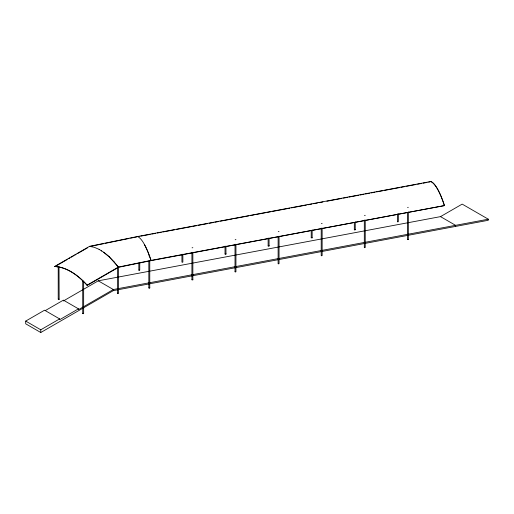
<?xml version="1.0" encoding="UTF-8"?>
<svg xmlns="http://www.w3.org/2000/svg" width="514" height="514" viewBox="0 0 514 514"><rect width="100%" height="100%" fill="white"/><g stroke="black" fill="none" stroke-linecap="round" stroke-linejoin="round"><path stroke-width="0.77" d="M139.769 262.301L139.757 270.229L139.088 270.409L139.05 269.946M148.829 287.936L149.76 287.904L148.829 287.936L148.829 261.221M182.862 254.218L182.862 262.069L182.425 262.352L181.93 262.101L181.93 255.028M192.853 252.323L192.846 279.892L191.973 279.712M225.029 254.012L225.961 253.987L225.029 254.012L225.029 246.161M235.952 244.24L235.939 271.81L235.271 271.99L235.136 271.572M268.128 245.93L269.06 245.904L268.128 245.93L268.128 238.072M279.051 236.157L279.038 263.721L278.267 263.868L278.44 263.412M312.152 229.964L312.146 237.886L311.272 237.712M322.143 228.075L322.137 255.638L321.366 255.786L321.533 255.329M355.251 221.875L355.238 229.803L354.474 229.951L354.641 229.495M365.242 219.986L365.229 247.555L364.465 247.697L364.632 247.24M398.35 213.792L398.337 221.72L397.669 221.9L397.534 221.483M407.403 239.428L408.334 239.402L407.403 239.428L407.403 212.719M59.014 267.023L59.149 299.328L58.686 299.591L58.217 299.328L58.217 267.209L58.808 266.952M59.149 267.209L58.217 267.209M82.722 281.357L83.653 281.357L83.653 313.469L83.184 313.739L82.722 313.469L82.722 281.357L83.519 281.171M82.722 313.469L83.069 313.212M118.522 266.85L118.522 293.34L118.059 293.61L117.59 293.34L117.59 267.678M149.747 255.766L148.983 255.908M192.846 247.684L192.075 247.825M235.939 239.595L235.174 239.742M278.999 231.576L278.267 231.66M322.137 223.429L321.366 223.571M365.229 215.347L364.465 215.488M408.289 207.328L407.557 207.405M117.603 293.269L117.937 293.076M54.587 266.49L89.622 246.309L137.514 236.517L430.873 181.487A47.898 12.085 79.4 0 1 444.443 205.6L151.084 260.637L118.631 267.274L87.284 285.366A52.813 30.493 60 0 0 54.587 266.49L57.163 266.817A52.813 30.493 60 0 1 84.707 282.719L87.284 285.366M54.882 266.663L67.193 259.557M68.555 258.767L69.923 257.977M71.292 257.186L73.341 256.004M74.71 255.214L76.078 254.424M77.447 253.633L87.701 247.716M86.988 285.193L118.361 267.081L150.962 260.418L444.443 205.6M25.7 321.089L44.551 310.205L59.624 318.911L59.624 319.727L78.475 308.843L78.475 309.666L113.343 289.53L488.3 219.195L488.3 220.281L113.343 290.622L40.779 332.513L25.7 323.807L25.7 321.089L40.779 329.795L59.624 318.911M45.219 310.636L63.395 300.144L78.475 308.843M63.395 300.96L98.264 280.824L440.504 216.625L462.176 204.109L488.3 219.195M89.751 246.527L103.879 243.642M105.454 243.321L129.001 238.502M130.569 238.181L136.852 236.896M139.21 236.44L137.514 236.517L138.574 237.095A47.898 12.085 79.4 0 1 151.084 260.637L148.919 254.539A47.898 12.085 79.4 0 0 144.299 244.375M140.791 236.144L150.255 234.371M151.829 234.076L155.774 233.337M157.348 233.035L161.293 232.296M162.867 232L174.696 229.784M176.276 229.488L191.259 226.674M192.84 226.378L196.778 225.64M198.359 225.344L207.823 223.571M209.397 223.275L213.342 222.536M214.916 222.241L218.861 221.502M220.435 221.2L232.264 218.983M233.844 218.688L248.827 215.88M250.402 215.584L254.346 214.839M255.927 214.544L265.391 212.77M266.965 212.475L270.91 211.736M272.484 211.44L289.832 208.183M291.412 207.887L306.395 205.08M307.97 204.784L311.914 204.045M313.495 203.75L317.434 203.004M319.014 202.709L322.959 201.97M326.898 201.231L341.881 198.423M343.461 198.128L347.4 197.382M348.98 197.087L358.444 195.314M360.018 195.018L363.963 194.279M365.538 193.984L369.482 193.245M371.063 192.949L375.002 192.21M376.582 191.915L382.891 190.726M384.466 190.431L399.449 187.623M401.029 187.327L404.968 186.588M406.548 186.293L416.012 184.513M417.586 184.218L421.531 183.479M423.106 183.183L427.05 182.444M428.631 182.149L430.205 181.853M89.455 246.354L94.19 247.273L99.08 249.329M354.885 229.482L355.251 229.732M311.786 237.571L312.152 237.815M192.487 279.571L192.853 279.822M58.808 299.064L59.149 299.328M101.264 250.742L101.663 250.986M99.073 249.329L104.059 252.451L109.039 256.557M440.504 216.625L455.577 225.331L455.577 226.417M98.264 280.824L113.343 289.53L113.343 290.622M103.693 252.361L109.039 256.711L113.928 261.69M109.039 256.563L118.631 267.274M113.928 261.697L118.361 267.081M430.873 181.487L431.933 182.219A47.898 12.085 79.4 0 1 443.376 202.548L444.321 205.382M408.334 211.903L408.334 239.402M397.418 213.824L397.418 221.675M364.31 220.018L364.31 247.51M354.319 222.691L354.319 229.764M321.211 228.1L321.211 255.599M311.221 230.773L311.221 237.847M278.119 236.967L278.119 263.682M269.06 238.046L269.06 245.904M235.02 244.272L235.02 271.765M225.961 246.129L225.961 253.987M191.921 252.355L191.921 279.854M149.76 261.196L149.76 287.904M138.838 263.117L138.838 270.184M40.779 329.795L40.779 332.513"/></g></svg>
